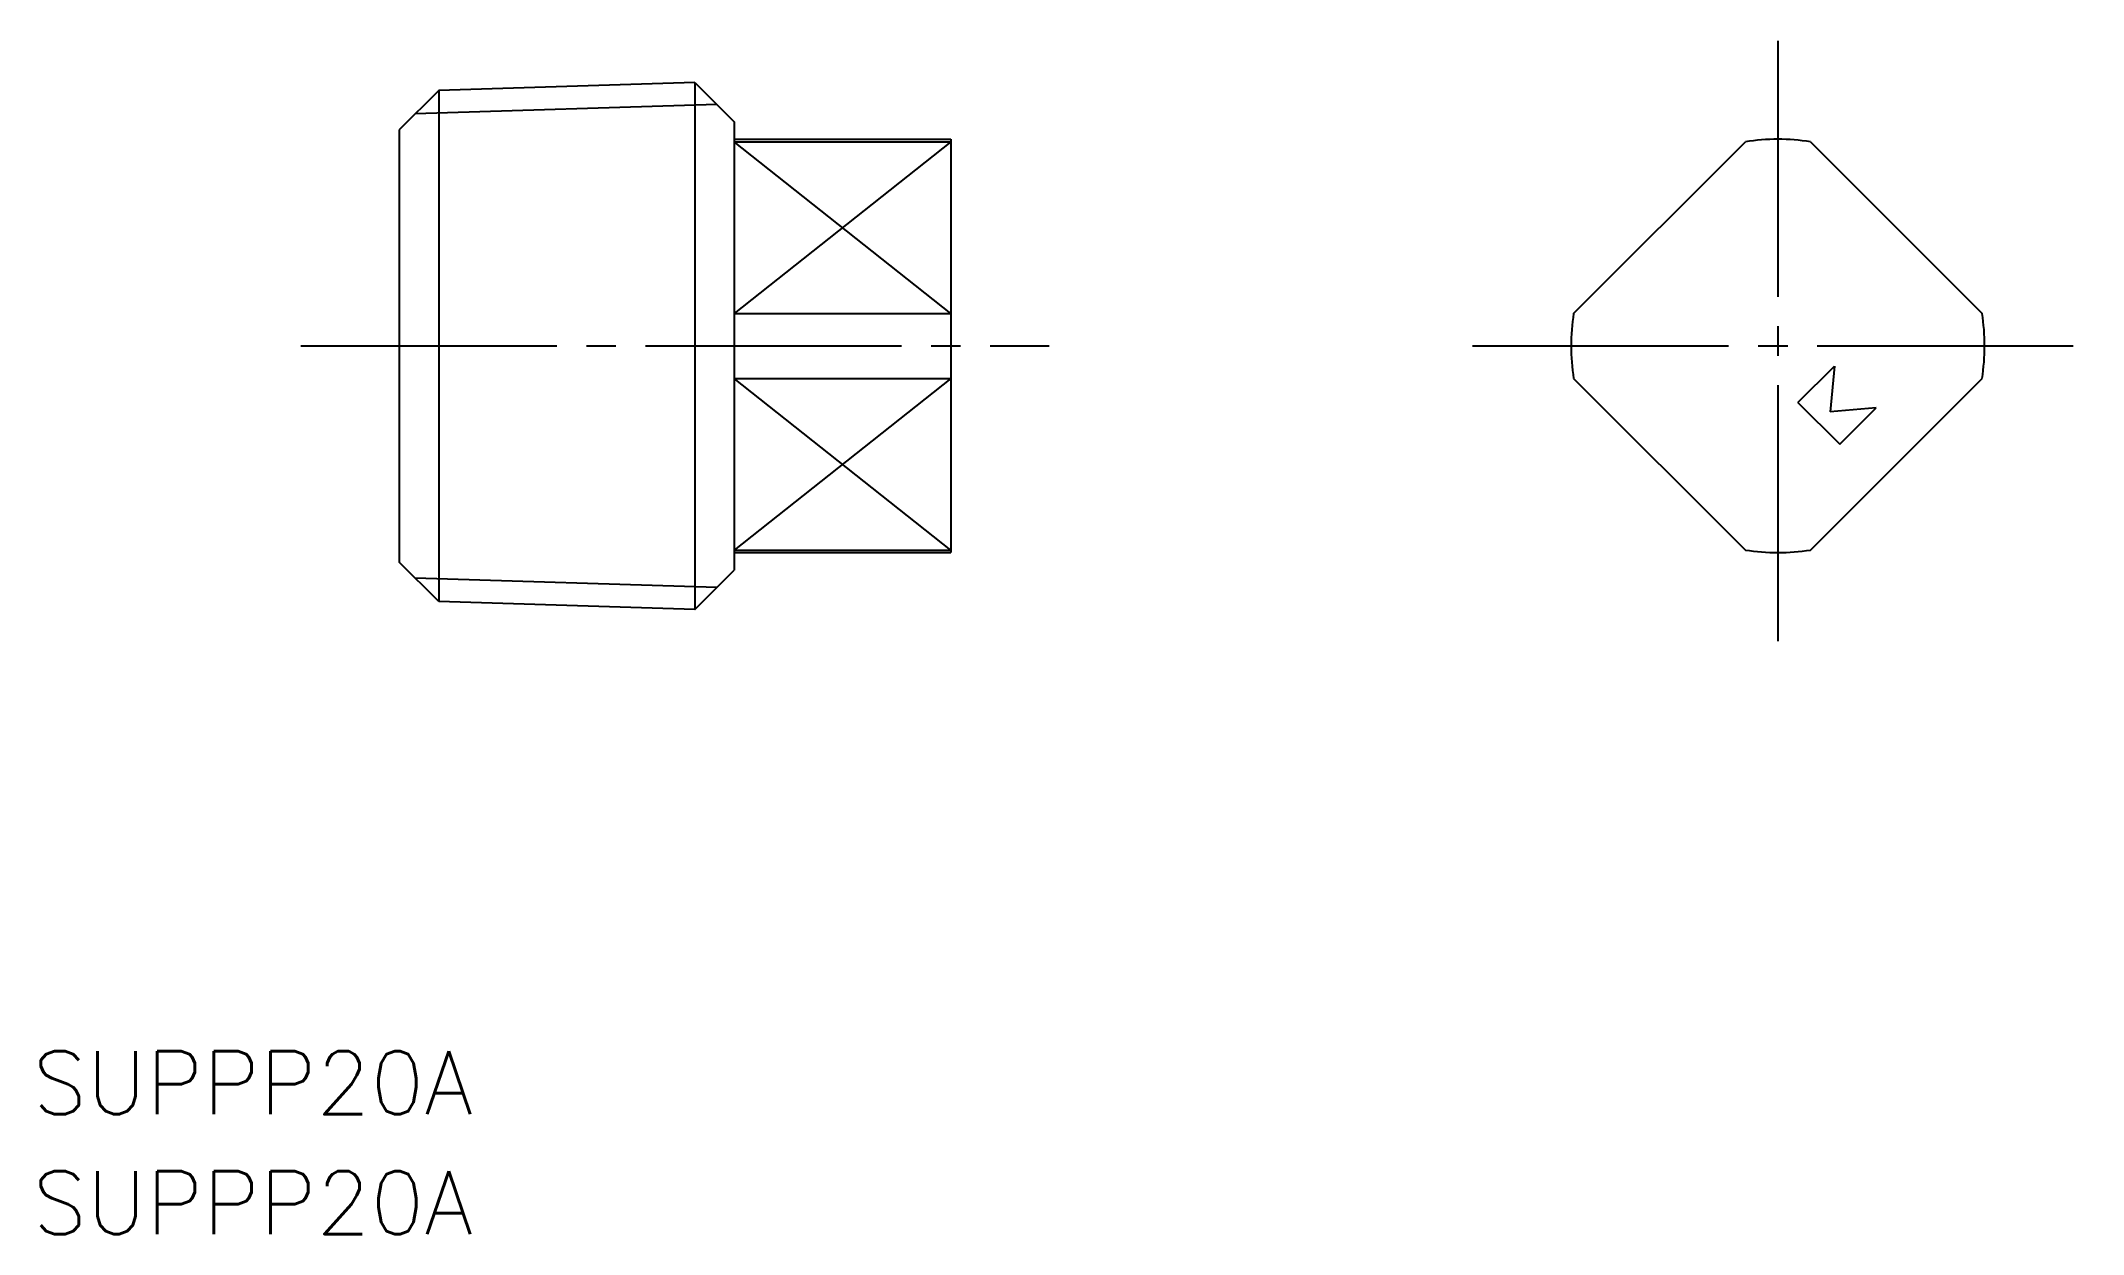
# Model space of a CAD drawing. Extents: x 47 to 151, y 151 to 212.
import ezdxf

# ---------------------------------------------------------------- set-up
doc = ezdxf.new("R2010")
doc.units = 0
doc.linetypes.add('CENTER', pattern=[17.5, 13, -1.5, 1.5, -1.5])
doc.layers.get('0').update_dxf_attribs({"linetype": 'CONTINUOUS'})
doc.layers.add('CENTER', color=1, linetype='CENTER')
doc.styles.get("Standard").update_dxf_attribs({"font": 'txt.shx', "bigfont": '@extfont2.shx'})

msp = doc.modelspace()

# ---------------------------------------------------------------- linework, layer by layer
at = {"color": 7, "linetype": 'CONTINUOUS'}
for p, q in [((67.34, 208.99), (65.34, 206.99)), ((80.34, 209.4), (67.34, 208.99)), ((80.34, 209.4), (82.34, 207.4)), ((65.34, 206.99), (65.34, 185.02)), ((82.34, 207.4), (82.34, 184.62)), ((82.34, 206.51), (93.34, 206.51)), ((82.34, 206.38), (93.34, 206.38)), ((93.34, 206.51), (93.34, 185.51)), ((124.97, 197.66), (133.69, 206.38)), ((136.99, 206.38), (145.71, 197.66)), ((82.34, 197.66), (93.34, 197.66)), ((136.36, 193.14), (138.21, 194.99)), ((138.21, 194.99), (138, 192.66)), ((82.34, 194.36), (93.34, 194.36)), ((124.97, 194.36), (133.69, 185.64)), ((136.99, 185.64), (145.71, 194.36)), ((136.36, 193.14), (138.48, 191.02)), ((140.33, 192.87), (138, 192.66)), ((138.48, 191.02), (140.33, 192.87)), ((82.34, 185.64), (93.34, 185.64)), ((67.34, 183.02), (65.34, 185.02)), ((80.34, 182.62), (82.34, 184.62)), ((82.34, 185.51), (93.34, 185.51)), ((80.34, 182.62), (67.34, 183.02))]:
    msp.add_line(p, q, dxfattribs=at)
at = {"color": 3, "linetype": 'CONTINUOUS'}
for p, q in [((67.34, 208.99), (67.34, 183.02)), ((80.34, 209.4), (80.34, 182.62)), ((81.47, 208.27), (66.14, 207.8)), ((93.34, 197.66), (82.34, 206.38)), ((93.34, 206.38), (82.34, 197.66)), ((93.34, 194.36), (82.34, 185.64)), ((93.34, 185.64), (82.34, 194.36)), ((81.47, 183.74), (66.14, 184.22))]:
    msp.add_line(p, q, dxfattribs=at)
at = {"color": 7, "linetype": 'CONTINUOUS'}
for start, end in [(80.9505, 99.0494), (170.9506, 189.0495), (350.9506, 9.0495), (260.9506, 279.0495)]:
    msp.add_arc((135.34, 196.01), 10.5, start, end, dxfattribs=at)
at = {"layer": 'CENTER', "color": 1, "linetype": 'CENTER'}
for p, q in [((135.34, 211.51), (135.34, 180.51)), ((60.34, 196.01), (98.34, 196.01)), ((119.84, 196.01), (150.84, 196.01))]:
    msp.add_line(p, q, dxfattribs=at)

# ---------------------------------------------------------------- texts
at = {"color": 7, "linetype": 'CONTINUOUS'}
for p in [(46.73, 156.98), (46.73, 150.89)]:
    msp.add_text('SUPPP20A', height=3.2, dxfattribs=at).set_placement(p)

doc.saveas('drawing.dxf')
